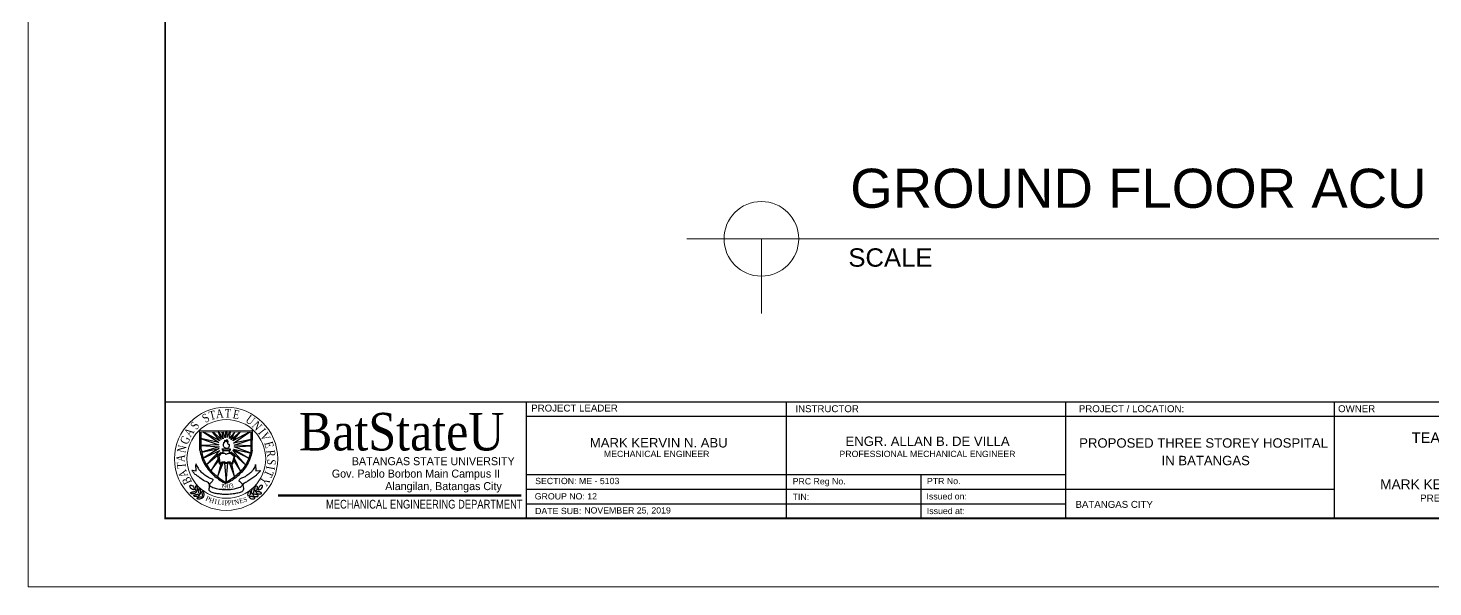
# Model space of a CAD drawing. Header units: millimetres. Extents: x 63005 to 126950, y 36019 to 74749.
# Drawn here: x 63123.2 to 63195.1, y 36840.8 to 36869.3 of the extents above; entities that cross this region are included whole.
import ezdxf
from ezdxf.enums import TextEntityAlignment as Align

# ---------------------------------------------------------------- set-up
doc = ezdxf.new("R2010")
doc.units = ezdxf.units.MM
doc.header["$LTSCALE"] = 0.04
for name, color, linetype, lineweight in [('.1', 1, 'Continuous', 5), ('stair', 134, 'Continuous', 0), ('texts', 2, 'Continuous', 18), ('WALL', 4, 'Continuous', 30)]:
    doc.layers.add(name, color=color, linetype=linetype, lineweight=lineweight)
doc.layers.add('SHEET', color=3, linetype='Continuous')
doc.layers.add('text', color=7, linetype='Continuous')
doc.styles.add('arial', font='arial.ttf')
doc.styles.add('CGOTHIC', font='GOTHIC.TTF')
doc.styles.add('GARAMOND', font='GARA.TTF')
doc.styles.get("Standard").update_dxf_attribs({"font": 'arial.ttf', "width": 0.8})

msp = doc.modelspace()

# ---------------------------------------------------------------- linework, layer by layer
at = {"layer": '.1', "color": 0}
for p, q in [((63123.208, 36922.803), (63123.208, 36840.755)), ((63123.208, 36840.755), (63238.917, 36840.755))]:
    msp.add_line(p, q, dxfattribs=at)
at = {"layer": '.1', "linetype": 'Continuous', "ltscale": 0.5}
msp.add_line((63161.988, 36850.229), (63161.988, 36844.262), dxfattribs=at)
at = {"color": 0, "linetype": 'ByBlock', "lineweight": 9}
for p, q in [((63164.544, 36858.563), (63156.909, 36858.563)), ((63160.727, 36858.563), (63160.727, 36854.745)), ((63208.761, 36858.563), (63164.544, 36858.563))]:
    msp.add_line(p, q, dxfattribs=at)
for p, q in [((63132, 36847.755), (63132, 36848.765)), ((63132.057, 36847.796), (63132.057, 36848.692)), ((63133.024, 36848.229), (63132.164, 36848.692)), ((63132.164, 36848.692), (63132.961, 36848.141)), ((63132.676, 36848.692), (63132.639, 36848.653)), ((63132.639, 36848.653), (63133.024, 36848.229)), ((63133.094, 36848.292), (63132.676, 36848.692)), ((63132.967, 36848.692), (63132.936, 36848.692)), ((63132.936, 36848.692), (63133.094, 36848.292)), ((63133.189, 36848.337), (63132.967, 36848.692)), ((63133.189, 36848.692), (63133.122, 36848.671)), ((63133.122, 36848.671), (63133.189, 36848.337)), ((63133.284, 36848.387), (63133.189, 36848.692)), ((63133.309, 36848.692), (63133.284, 36848.387)), ((63133.397, 36848.692), (63133.309, 36848.692)), ((63133.511, 36848.692), (63133.397, 36848.394)), ((63133.397, 36848.394), (63133.397, 36848.692)), ((63133.79, 36848.692), (63133.511, 36848.349)), ((63133.511, 36848.349), (63133.556, 36848.692)), ((63133.556, 36848.692), (63133.511, 36848.692)), ((63134.081, 36848.692), (63133.606, 36848.286)), ((63133.606, 36848.286), (63133.79, 36848.692)), ((63134.561, 36848.692), (63133.676, 36848.223)), ((63133.676, 36848.223), (63134.081, 36848.692)), ((63133.72, 36848.103), (63134.561, 36848.692)), ((63134.618, 36847.788), (63134.618, 36848.692)), ((63134.675, 36847.755), (63134.694, 36848.76)), ((63132.961, 36848.141), (63132.031, 36848.343)), ((63132.031, 36848.343), (63132.961, 36848.021)), ((63132.961, 36848.021), (63132.088, 36847.983)), ((63132.088, 36847.983), (63132.986, 36847.92)), ((63132.986, 36847.92), (63132.088, 36847.646)), ((63134.618, 36848.299), (63133.72, 36848.103)), ((63133.745, 36848.008), (63134.618, 36848.299)), ((63134.618, 36847.97), (63133.745, 36848.008)), ((63133.758, 36847.92), (63134.618, 36847.97)), ((63134.579, 36847.609), (63133.758, 36847.92)), ((63132.088, 36847.646), (63132.993, 36847.844)), ((63132.993, 36847.844), (63132.174, 36847.341)), ((63132.174, 36847.341), (63133.024, 36847.73)), ((63133.024, 36847.73), (63132.329, 36847.02)), ((63132.329, 36847.02), (63133.088, 36847.654)), ((63132.929, 36847.3), (63132.566, 36846.699)), ((63132.566, 36846.699), (63132.942, 36847.205)), ((63132.89, 36847.489), (63132.98, 36847.074)), ((63132.96, 36847.48), (63133.027, 36847.095)), ((63133.177, 36847.739), (63133.177, 36847.621)), ((63133.502, 36847.725), (63133.502, 36847.607)), ((63134.337, 36847.006), (63133.6, 36847.673)), ((63133.747, 36847.446), (63133.653, 36847.088)), ((63134.498, 36847.335), (63133.676, 36847.73)), ((63133.676, 36847.73), (63134.337, 36847.006)), ((63133.69, 36847.068), (63133.8, 36847.492)), ((63133.72, 36847.806), (63134.498, 36847.335)), ((63133.72, 36847.806), (63134.579, 36847.609)), ((63133.726, 36847.243), (63134.08, 36846.668)), ((63134.08, 36846.668), (63133.764, 36847.325)), ((63131.595, 36846.731), (63131.81, 36846.687)), ((63131.81, 36846.687), (63131.797, 36847.008)), ((63132.895, 36846.392), (63133.182, 36847.11)), ((63133.075, 36847.047), (63132.895, 36846.392)), ((63133.258, 36847.091), (63133.338, 36846.115)), ((63133.338, 36846.115), (63133.435, 36847.098)), ((63133.518, 36847.091), (63133.773, 36846.386)), ((63133.773, 36846.386), (63133.631, 36847.054)), ((63134.849, 36847.011), (63134.862, 36846.695)), ((63134.862, 36846.695), (63135.073, 36846.702))]:
    msp.add_line(p, q)
msp.add_circle((63160.727, 36858.563), 1.909, dxfattribs=at)
at = {"start_tangent": (-1, 0)}
msp.add_spline([(63133.33, 36847.843), (63133.25, 36847.886), (63133.208, 36847.952), (63133.208, 36848.025), (63133.208, 36848.081), (63133.225, 36848.11), (63133.242, 36848.166), (63133.267, 36848.161), (63133.275, 36848.217), (63133.292, 36848.259), (63133.314, 36848.228), (63133.358, 36848.189), (63133.391, 36848.189), (63133.389, 36848.233), (63133.373, 36848.274), (63133.376, 36848.288), (63133.417, 36848.253), (63133.417, 36848.221), (63133.424, 36848.19), (63133.424, 36848.156), (63133.411, 36848.105), (63133.442, 36848.057), (63133.48, 36848.058), (63133.503, 36847.997), (63133.496, 36847.947), (63133.46, 36847.878), (63133.425, 36847.849), (63133.382, 36847.84), (63133.328, 36847.84), (63133.331, 36847.84)], degree=3, dxfattribs=at)
for points in [[(63132, 36847.755), (63132.082, 36847.405), (63132.253, 36847.013), (63132.487, 36846.685), (63132.955, 36846.261), (63133.271, 36846.078), (63133.334, 36846.059)], [(63132.057, 36847.796), (63132.139, 36847.446), (63132.31, 36847.054), (63132.544, 36846.725), (63133.012, 36846.301), (63133.328, 36846.118), (63133.391, 36846.099)], [(63132.89, 36847.489), (63132.889, 36847.534), (63132.955, 36847.543), (63133.027, 36847.571), (63133.115, 36847.615), (63133.177, 36847.621), (63133.177, 36847.648)], [(63133.027, 36847.095), (63133.091, 36847.095), (63133.102, 36847.122), (63133.146, 36847.145), (63133.22, 36847.162), (63133.291, 36847.128), (63133.335, 36847.122), (63133.392, 36847.125), (63133.436, 36847.145), (63133.5, 36847.152), (63133.541, 36847.149), (63133.578, 36847.122), (63133.598, 36847.105), (63133.653, 36847.088)], [(63134.618, 36847.796), (63134.536, 36847.446), (63134.366, 36847.054), (63134.132, 36846.725), (63133.664, 36846.301), (63133.347, 36846.118), (63133.284, 36846.099)], [(63134.675, 36847.755), (63134.593, 36847.405), (63134.423, 36847.013), (63134.189, 36846.685), (63133.721, 36846.261), (63133.404, 36846.078), (63133.341, 36846.059)], [(63133.799, 36847.486), (63133.784, 36847.537), (63133.713, 36847.52), (63133.673, 36847.54), (63133.642, 36847.578), (63133.599, 36847.605), (63133.561, 36847.632), (63133.502, 36847.632)], [(63132.98, 36847.074), (63133.037, 36847.033), (63133.098, 36847.047), (63133.139, 36847.09), (63133.182, 36847.11), (63133.244, 36847.11), (63133.291, 36847.101), (63133.338, 36847.077), (63133.416, 36847.094), (63133.463, 36847.107), (63133.518, 36847.091), (63133.631, 36847.054), (63133.69, 36847.068)], [(63131.69, 36845.719), (63131.563, 36845.764), (63131.505, 36845.855), (63131.497, 36845.944), (63131.508, 36845.959), (63131.586, 36845.951), (63131.664, 36845.881), (63131.694, 36845.813), (63131.704, 36845.749), (63131.704, 36845.717), (63131.696, 36845.717), (63131.679, 36845.734), (63131.677, 36845.734)], [(63131.845, 36845.631), (63131.878, 36845.716), (63131.869, 36845.82), (63131.849, 36845.88), (63131.805, 36845.92), (63131.785, 36845.916), (63131.769, 36845.86), (63131.765, 36845.808), (63131.773, 36845.748), (63131.773, 36845.724), (63131.797, 36845.684), (63131.845, 36845.635), (63131.853, 36845.635)], [(63132.006, 36845.493), (63132.039, 36845.577), (63132.031, 36845.682), (63132.01, 36845.742), (63131.966, 36845.782), (63131.946, 36845.778), (63131.93, 36845.722), (63131.926, 36845.67), (63131.934, 36845.61), (63131.934, 36845.585), (63131.958, 36845.545), (63132.006, 36845.497), (63132.014, 36845.497)], [(63134.669, 36845.505), (63134.641, 36845.591), (63134.653, 36845.694), (63134.676, 36845.754), (63134.721, 36845.792), (63134.741, 36845.787), (63134.755, 36845.73), (63134.757, 36845.678), (63134.746, 36845.618), (63134.745, 36845.594), (63134.719, 36845.555), (63134.669, 36845.509), (63134.661, 36845.509)], [(63134.836, 36845.636), (63134.807, 36845.722), (63134.82, 36845.826), (63134.842, 36845.885), (63134.888, 36845.923), (63134.908, 36845.918), (63134.922, 36845.862), (63134.923, 36845.809), (63134.913, 36845.75), (63134.912, 36845.726), (63134.886, 36845.687), (63134.836, 36845.64), (63134.828, 36845.641)], [(63134.994, 36845.717), (63135.123, 36845.757), (63135.186, 36845.845), (63135.197, 36845.934), (63135.186, 36845.95), (63135.108, 36845.945), (63135.028, 36845.879), (63134.995, 36845.812), (63134.982, 36845.748), (63134.981, 36845.716), (63134.989, 36845.715), (63135.006, 36845.732), (63135.008, 36845.732)], [(63131.814, 36845.589), (63131.742, 36845.535), (63131.639, 36845.513), (63131.576, 36845.515), (63131.525, 36845.546), (63131.523, 36845.567), (63131.573, 36845.598), (63131.622, 36845.617), (63131.682, 36845.626), (63131.705, 36845.632), (63131.75, 36845.621), (63131.81, 36845.588), (63131.812, 36845.58)], [(63131.975, 36845.451), (63131.903, 36845.396), (63131.801, 36845.375), (63131.737, 36845.377), (63131.686, 36845.408), (63131.684, 36845.429), (63131.734, 36845.46), (63131.783, 36845.478), (63131.843, 36845.487), (63131.866, 36845.494), (63131.911, 36845.482), (63131.971, 36845.45), (63131.973, 36845.442)], [(63132.151, 36845.326), (63132.079, 36845.271), (63131.977, 36845.25), (63131.913, 36845.252), (63131.862, 36845.283), (63131.861, 36845.304), (63131.91, 36845.335), (63131.959, 36845.353), (63132.019, 36845.363), (63132.042, 36845.369), (63132.087, 36845.357), (63132.147, 36845.325), (63132.149, 36845.317)], [(63132.183, 36845.368), (63132.215, 36845.452), (63132.207, 36845.557), (63132.187, 36845.617), (63132.143, 36845.657), (63132.122, 36845.653), (63132.106, 36845.597), (63132.102, 36845.545), (63132.11, 36845.485), (63132.11, 36845.46), (63132.135, 36845.42), (63132.183, 36845.372), (63132.191, 36845.372)], [(63134.488, 36845.388), (63134.459, 36845.473), (63134.472, 36845.577), (63134.494, 36845.636), (63134.54, 36845.674), (63134.56, 36845.67), (63134.574, 36845.613), (63134.575, 36845.561), (63134.565, 36845.501), (63134.564, 36845.477), (63134.538, 36845.438), (63134.488, 36845.392), (63134.48, 36845.392)], [(63134.518, 36845.344), (63134.587, 36845.286), (63134.689, 36845.261), (63134.752, 36845.26), (63134.804, 36845.289), (63134.807, 36845.31), (63134.759, 36845.343), (63134.711, 36845.363), (63134.651, 36845.375), (63134.628, 36845.383), (63134.583, 36845.373), (63134.522, 36845.343), (63134.519, 36845.335)], [(63134.699, 36845.461), (63134.769, 36845.404), (63134.87, 36845.378), (63134.933, 36845.378), (63134.986, 36845.407), (63134.988, 36845.427), (63134.94, 36845.46), (63134.892, 36845.481), (63134.832, 36845.493), (63134.81, 36845.5), (63134.764, 36845.49), (63134.703, 36845.46), (63134.7, 36845.452)], [(63134.866, 36845.593), (63134.935, 36845.535), (63135.037, 36845.509), (63135.1, 36845.509), (63135.152, 36845.538), (63135.155, 36845.558), (63135.107, 36845.592), (63135.059, 36845.612), (63134.999, 36845.624), (63134.976, 36845.632), (63134.931, 36845.622), (63134.87, 36845.591), (63134.867, 36845.584)]]:
    msp.add_spline(points, degree=3)
for points, end_tangent in [([(63132.96, 36847.48), (63133.047, 36847.527), (63133.108, 36847.581), (63133.169, 36847.598), (63133.23, 36847.605), (63133.291, 36847.581), (63133.315, 36847.551), (63133.338, 36847.534), (63133.372, 36847.564), (63133.45, 36847.581), (63133.524, 36847.595), (63133.605, 36847.557), (63133.659, 36847.503), (63133.727, 36847.48), (63133.747, 36847.49), (63133.747, 36847.446)], (0, -1)), ([(63133.16, 36847.82), (63133.263, 36847.814), (63133.369, 36847.81), (63133.44, 36847.812), (63133.504, 36847.819), (63133.539, 36847.816), (63133.54, 36847.782), (63133.54, 36847.754), (63133.527, 36847.729), (63133.498, 36847.725), (63133.439, 36847.719), (63133.337, 36847.719), (63133.215, 36847.716), (63133.184, 36847.735), (63133.149, 36847.757), (63133.159, 36847.821), (63133.159, 36847.828)], (-1, 0))]:
    msp.add_spline(points, degree=3, dxfattribs=dict(end_tangent=end_tangent))
for points, knots in [([(63135.073, 36846.702), (63135.077, 36846.703), (63135.106, 36846.697), (63134.945, 36846.547), (63134.847, 36846.418), (63134.646, 36846.306), (63134.461, 36846.181), (63134.325, 36846.072), (63134.179, 36846.024), (63134.209, 36845.872), (63134.245, 36845.751), (63134.159, 36845.603), (63133.983, 36845.57), (63133.752, 36845.51), (63133.469, 36845.488), (63133.192, 36845.481), (63132.946, 36845.519), (63132.729, 36845.542), (63132.572, 36845.598), (63132.487, 36845.663), (63132.456, 36845.72), (63132.481, 36845.823), (63132.503, 36845.925), (63132.468, 36846.102), (63132.217, 36846.154), (63132.026, 36846.316), (63131.848, 36846.453), (63131.696, 36846.557), (63131.644, 36846.659), (63131.561, 36846.738), (63131.593, 36846.733), (63131.628, 36846.725)], [1.525096, 1.525096, 1.525096, 1.525096, 1.532073, 1.584612, 1.633558, 1.698069, 1.768711, 1.823631, 1.856154, 1.874433, 1.942755, 1.959564, 2.013837, 2.081716, 2.168665, 2.253261, 2.318126, 2.380396, 2.439479, 2.4572, 2.470092, 2.492272, 2.543518, 2.560297, 2.639259, 2.721631, 2.780104, 2.832648, 2.871086, 2.885372, 2.911145, 2.911145, 2.911145, 2.911145]), ([(63131.816, 36847.042), (63131.757, 36847.042), (63131.9, 36846.852), (63131.968, 36846.72), (63132.149, 36846.558), (63132.353, 36846.439), (63132.486, 36846.305), (63132.699, 36846.27), (63132.649, 36846.162), (63132.593, 36846.104), (63132.519, 36846.059), (63132.462, 36845.945), (63132.642, 36845.843), (63132.848, 36845.783), (63133.103, 36845.739), (63133.312, 36845.742), (63133.557, 36845.738), (63133.831, 36845.771), (63134.058, 36845.863), (63134.182, 36845.936), (63134.183, 36846.016), (63134.116, 36846.064), (63134.073, 36846.124), (63133.996, 36846.164), (63134.02, 36846.244), (63134.09, 36846.328), (63134.251, 36846.354), (63134.418, 36846.473), (63134.577, 36846.581), (63134.696, 36846.702), (63134.769, 36846.811), (63134.834, 36846.893), (63134.849, 36846.997), (63134.849, 36847.011)], [0, 0, 0, 0, 0.050157, 0.09733, 0.169415, 0.238469, 0.297382, 0.34519, 0.361609, 0.384753, 0.415402, 0.43521, 0.480082, 0.549086, 0.637593, 0.692397, 0.728181, 0.847546, 0.920378, 0.94488, 0.959291, 0.979722, 1.010309, 1.023969, 1.046254, 1.066064, 1.119081, 1.173808, 1.241086, 1.282544, 1.318293, 1.350594, 1.379885, 1.379885, 1.379885, 1.379885]), ([(63131.797, 36847.035), (63131.803, 36847.041), (63131.812, 36847.045), (63131.827, 36847.045), (63131.829, 36847.045)], [3.04846765, 3.04846765, 3.04846765, 3.04846765, 3.05886904, 3.06079098, 3.06079098, 3.06079098, 3.06079098]), ([(63133.306, 36846.502), (63133.32, 36846.5), (63133.345, 36846.496), (63133.363, 36846.498), (63133.376, 36846.502)], [0, 0, 0, 0, 0.01145534, 0.02007474, 0.02007474, 0.02007474, 0.02007474]), ([(63133.306, 36846.478), (63133.32, 36846.476), (63133.345, 36846.472), (63133.363, 36846.474), (63133.376, 36846.478)], [0, 0, 0, 0, 0.01145534, 0.02007474, 0.02007474, 0.02007474, 0.02007474]), ([(63133.313, 36846.421), (63133.325, 36846.423), (63133.344, 36846.426), (63133.359, 36846.425), (63133.368, 36846.423)], [0.00178548, 0.00178548, 0.00178548, 0.00178548, 0.01145534, 0.01823656, 0.01823656, 0.01823656, 0.01823656]), ([(63133.315, 36846.398), (63133.326, 36846.399), (63133.344, 36846.402), (63133.358, 36846.401), (63133.366, 36846.399)], [0.00231179, 0.00231179, 0.00231179, 0.00231179, 0.01145534, 0.0176246, 0.0176246, 0.0176246, 0.0176246])]:
    msp.add_open_spline(points, degree=3, knots=knots)
at = {"layer": 'SHEET', "color": 1}
for p, q in [((63130.221, 36850.229), (63235.411, 36850.229)), ((63148.69, 36850.231), (63148.69, 36844.262)), ((63148.69, 36850.229), (63148.69, 36844.262)), ((63161.988, 36850.231), (63161.988, 36844.262)), ((63161.988, 36850.229), (63161.988, 36844.262)), ((63176.313, 36844.262), (63176.313, 36850.229)), ((63190.039, 36850.229), (63190.039, 36844.262)), ((63148.69, 36849.483), (63214.625, 36849.483)), ((63148.69, 36846.511), (63176.313, 36846.511)), ((63168.893, 36846.511), (63168.893, 36844.262)), ((63148.69, 36845.761), (63190.039, 36845.761)), ((63148.69, 36845.011), (63160.735, 36845.011)), ((63148.69, 36845.011), (63176.313, 36845.011)), ((63161.988, 36845.011), (63174.033, 36845.011))]:
    msp.add_line(p, q, dxfattribs=at)
at = {"layer": 'stair'}
for p, q in [((63132, 36848.765), (63134.694, 36848.76)), ((63132.057, 36848.692), (63134.618, 36848.692))]:
    msp.add_line(p, q, dxfattribs=at)
msp.add_circle((63133.342, 36847.309), 2.637, dxfattribs=at)
at = {"layer": 'stair', "lineweight": 20}
for centre, radius in [((63133.342, 36847.309), 2.637), ((63133.352, 36847.301), 2.014)]:
    msp.add_circle(centre, radius, dxfattribs=at)
at = {"layer": 'texts', "color": 85, "linetype": 'Continuous', "lineweight": 50}
msp.add_line((63136.007, 36845.437), (63148.432, 36845.437), dxfattribs=at)
at = {"layer": 'WALL', "color": 1, "linetype": 'Continuous', "const_width": 0.0995}
msp.add_lwpolyline([(63130.221, 36844.262), (63235.411, 36844.262), (63235.411, 36919.297), (63130.221, 36919.297)], close=True, dxfattribs=at)

# ---------------------------------------------------------------- texts
at = {"color": 0, "linetype": 'ByBlock', "lineweight": 9}
for s, height, p in [('GROUND FLOOR ACU LAYOUT', 2, (63165.274, 36860.149)), ('SCALE                                                                                                  1:400', 0.939481, (63165.178, 36857.136))]:
    msp.add_text(s, height=height, dxfattribs=at).set_placement(p)
at = {"attachment_point": 1}
for s, insert, char_height, width, rotation in [('{\\fTimes New Roman|b0|i0|c0|p18;\\C1;S}', (63132.054, 36849.5), 0.43956, 34.58572, 33.23179), ('{\\fTimes New Roman|b0|i0|c0|p18;\\C1;T}', (63132.422, 36849.706), 0.43956, 34.58572, 14.44799), ('{\\fTimes New Roman|b0|i0|c0|p18;\\C1;A}', (63132.799, 36849.819), 0.43956, 34.58572, 5.71852), ('{\\fTimes New Roman|b0|i0|c0|p18;\\C1;T}', (63133.284, 36849.859), 0.43956, 0.37215, 356.81503), ('{\\fTimes New Roman|b0|i0|c0|p18;\\C1;E}', (63133.746, 36849.826), 0.43956, 34.58572, 348.69045), ('{\\fTimes New Roman|b0|i0|c0|p18;\\C1;U}', (63134.553, 36849.583), 0.43956, 34.58572, 323.50126), ('{\\fTimes New Roman|b0|i0|c0|p18;\\C1;A}', (63131.152, 36848.635), 0.43956, 34.58572, 56.11039), ('{\\fTimes New Roman|b0|i0|c0|p18;\\C1;S}', (63131.473, 36849.016), 0.43956, 34.58572, 56.11039), ('{\\fTimes New Roman|b0|i0|c0|p18;\\C1;N}', (63134.945, 36849.283), 0.43956, 34.58572, 314.13564), ('{\\fTimes New Roman|b0|i0|c0|p18;\\C1;I}', (63135.295, 36848.917), 0.43956, 34.58572, 308.6454), ('{\\fTimes New Roman|b0|i0|c0|p18;\\C1;V}', (63135.448, 36848.72), 0.43956, 34.58572, 298.20017), ('{\\fTimes New Roman|b0|i0|c0|p18;\\C1;N}', (63130.816, 36847.673), 0.43956, 34.58572, 77.56161), ('{\\fTimes New Roman|b0|i0|c0|p18;\\C1;G}', (63130.96, 36848.184), 0.43956, 34.58572, 65.93474), ('{\\fTimes New Roman|b0|i0|c0|p18;\\C1;E}', (63135.71, 36848.24), 0.43956, 34.58572, 285.47868), ('{\\fTimes New Roman|b0|i0|c0|p18;\\C1;A}', (63130.78, 36847.167), 0.43956, 34.58572, 85.53705), ('{\\fTimes New Roman|b0|i0|c0|p18;\\C1;R}', (63135.836, 36847.783), 0.43956, 34.58572, 276.19955), ('{\\fTimes New Roman|b0|i0|c0|p18;\\C1;S}', (63135.891, 36847.268), 0.43956, 34.58572, 266.05857), ('{\\fTimes New Roman|b0|i0|c0|p18;\\C1;T}', (63130.84, 36846.793), 0.43956, 34.58572, 94.26652), ('{\\fTimes New Roman|b0|i0|c0|p18;\\C1;A}', (63130.996, 36846.289), 0.43956, 34.58572, 110.36673), ('{\\fTimes New Roman|b0|i0|c0|p18;\\C1;T}', (63135.788, 36846.604), 0.43956, 34.58572, 245.97799), ('{\\fTimes New Roman|b0|i0|c0|p18;\\C1;I}', (63135.842, 36846.889), 0.43956, 34.58572, 259.8108), ('{\\fTimes New Roman|b0|i0|c0|p18;\\C1;B}', (63131.208, 36845.932), 0.43956, 34.58572, 115.18408), ('{\\fTimes New Roman|b0|i0|c0|p18;\\C1;1}', (63133.092, 36846.054), 0.24615, 34.58572, 350.69674), ('{\\fTimes New Roman|b0|i0|c0|p18;\\C1;9}', (63133.188, 36846.029), 0.24615, 34.58572, 359.89652), ('{\\fTimes New Roman|b0|i0|c0|p18;\\C1;0}', (63133.37, 36846.024), 0.24615, 34.58572, 359.89652), ('{\\fTimes New Roman|b0|i0|c0|p18;\\C1;3}', (63133.503, 36846.027), 0.24615, 34.58572, 14.57269), ('{\\fTimes New Roman|b0|i0|c0|p18;\\C1;Y}', (63135.612, 36846.194), 0.43956, 34.58572, 237.49398), ('{\\fTimes New Roman|b0|i0|c0|p18;\\C1;P}', (63132.368, 36845.421), 0.24615, 34.58572, 333.24497), ('{\\fTimes New Roman|b0|i0|c0|p18;\\C1;P}', (63132.374, 36845.421), 0.24615, 34.58572, 333.24497), ('{\\fTimes New Roman|b0|i0|c0|p18;\\C1;H}', (63132.522, 36845.334), 0.24615, 34.58572, 342.36893), ('{\\fTimes New Roman|b0|i0|c0|p18;\\C1;I}', (63132.772, 36845.252), 0.24615, 34.58572, 350.74463), ('{\\fTimes New Roman|b0|i0|c0|p18;\\C1;L}', (63132.924, 36845.23), 0.24615, 34.58572, 350.69674), ('{\\fTimes New Roman|b0|i0|c0|p18;\\C1;I}', (63133.129, 36845.191), 0.24615, 34.58572, 357.83253), ('{\\fTimes New Roman|b0|i0|c0|p18;\\C1;P}', (63133.253, 36845.18), 0.24615, 34.58572, 359.89652), ('{\\fTimes New Roman|b0|i0|c0|p18;\\C1;P}', (63133.408, 36845.172), 0.24615, 34.58572, 7.51618), ('{\\fTimes New Roman|b0|i0|c0|p18;\\C1;I}', (63133.597, 36845.181), 0.24615, 34.58572, 9.03911), ('{\\fTimes New Roman|b0|i0|c0|p18;\\C1;N}', (63133.723, 36845.192), 0.24615, 34.58572, 12.92447), ('{\\fTimes New Roman|b0|i0|c0|p18;\\C1;E}', (63133.983, 36845.257), 0.24615, 34.58572, 14.57269), ('{\\fTimes New Roman|b0|i0|c0|p18;\\C1;S}', (63134.192, 36845.317), 0.24615, 34.58572, 14.57269)]:
    msp.add_mtext(s, dxfattribs=dict(at, insert=insert, char_height=char_height, width=width, rotation=rotation))
at = {"layer": 'text', "style": 'arial'}
for s, height, p in [('PROJECT LEADER', 0.35442, (63148.951, 36849.726)), ('INSTRUCTOR', 0.3543, (63162.469, 36849.694)), ('PROJECT / LOCATION:', 0.35434, (63176.971, 36849.694)), ('PROJECT / LOCATION:', 0.35434, (63176.971, 36849.694)), ('PROJECT / LOCATION:', 0.35434, (63176.971, 36849.694)), ('OWNER', 0.3543, (63190.236, 36849.694)), ('TEAM ABU', 0.5359, (63194.002, 36848.12)), ('MARK KERVIN N. ABU', 0.48086, (63151.949, 36847.888)), ('ENGR. ALLAN B. DE VILLA', 0.48086, (63165.032, 36847.967)), ('PROPOSED THREE STOREY HOSPITAL', 0.48086, (63176.989, 36847.878)), ('MECHANICAL ENGINEER', 0.32058, (63152.67, 36847.398)), ('PROFESSIONAL MECHANICAL ENGINEER', 0.32058, (63164.723, 36847.398)), ('IN BATANGAS', 0.48086, (63181.205, 36846.98)), ('SECTION: ME - 5103', 0.32058, (63149.154, 36846.013)), ('PRC Reg No.', 0.32058, (63162.328, 36845.998)), ('PTR No.', 0.3206, (63169.198, 36846.013)), ('MARK KERVIN N. ABU', 0.50162, (63192.388, 36845.754)), ('GROUP NO: 12', 0.32058, (63149.132, 36845.229)), ('TIN:', 0.3206, (63162.328, 36845.203)), ('Issued on:', 0.3206, (63169.176, 36845.229)), ('BATANGAS CITY', 0.35434, (63176.8, 36844.8)), ('PRESIDENT', 0.3612, (63194.43, 36845.119)), ('DATE SUB:', 0.3206, (63149.15, 36844.479)), ('NOVEMBER 25, 2019', 0.32058, (63151.664, 36844.51)), ('Issued at:', 0.3206, (63169.194, 36844.479))]:
    msp.add_text(s, height=height, dxfattribs=at).set_placement(p)
at = {"layer": 'text', "width": 1}
for s, height, style, p in [('BatStateU', 1.9235, 'GARAMOND', (63142.324, 36847.736)), ('BATANGAS STATE UNIVERSITY', 0.40942, 'CGOTHIC', (63143.939, 36846.982)), ('Gov. Pablo Borbon Main Campus II', 0.40942, 'CGOTHIC', (63143.055, 36846.347)), ('Alangilan, Batangas City', 0.40942, 'CGOTHIC', (63144.463, 36845.707))]:
    msp.add_text(s, height=height, dxfattribs=dict(at, style=style)).set_placement(p, align=Align.CENTER)
at = {"layer": 'WALL', "color": 250, "linetype": 'Continuous', "lineweight": 0, "insert": (63138.451, 36845.211), "char_height": 0.44759, "width": 10.91453, "attachment_point": 1}
msp.add_mtext('{\\fCentury Gothic|b0|i0|c0|p34;\\C7;MECHANICAL ENGINEERING DEPARTMENT}', dxfattribs=at)

doc.saveas('drawing.dxf')
